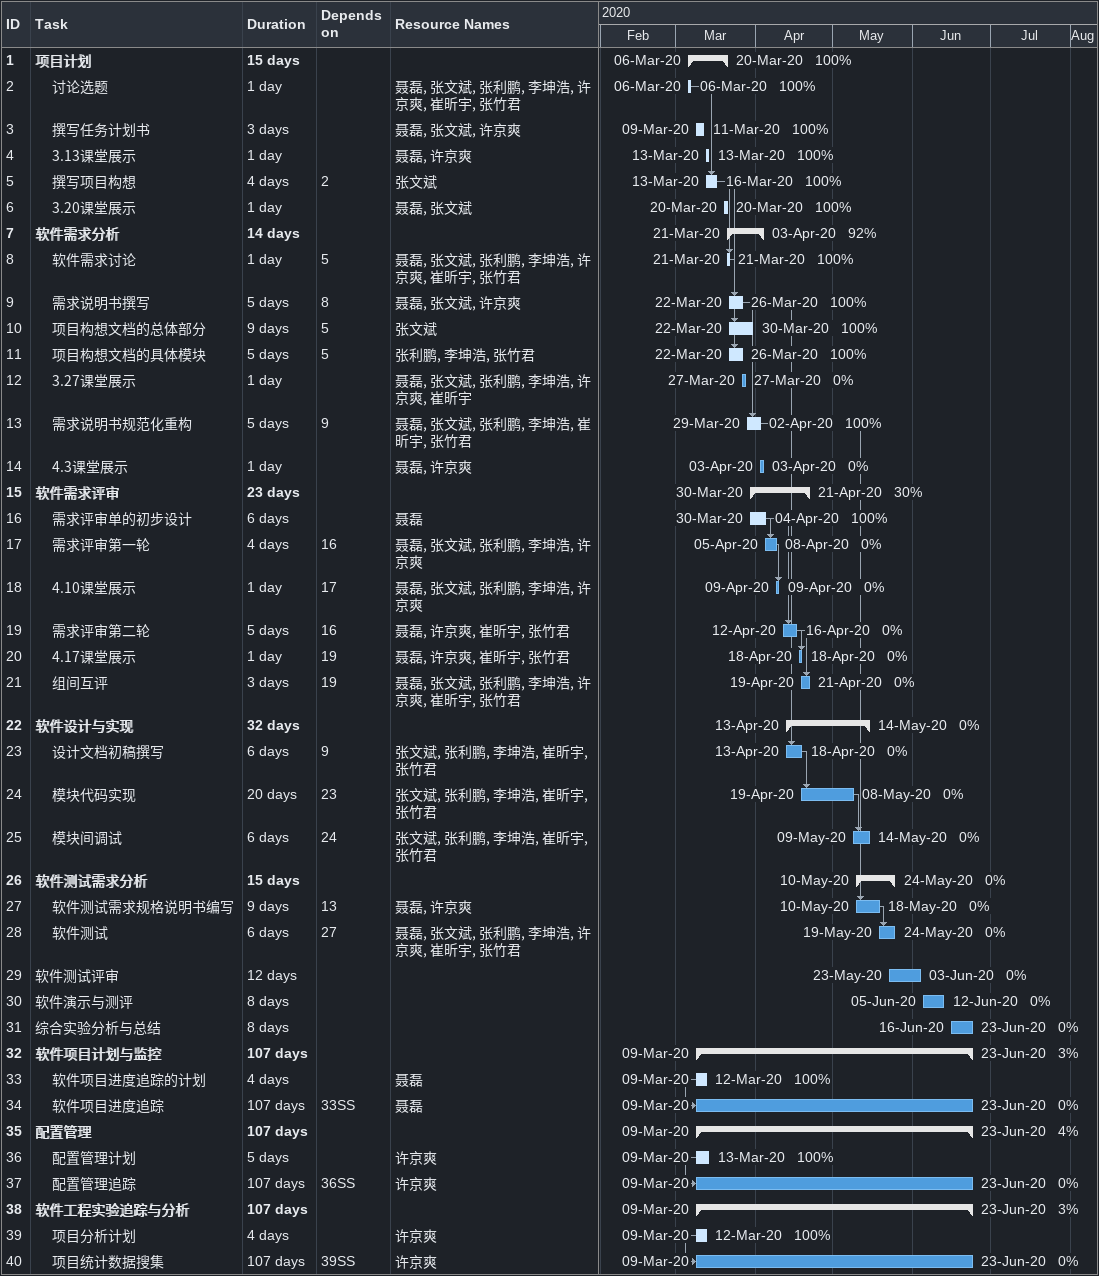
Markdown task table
| ID | Level | Task | Duration | Start | Finish | Predecessors | Resources | % complete |
|---|---|---|---|---|---|---|---|---|
| 1 | 1 | **项目计划** | 15d | 2020-03-06 | 2020-03-20 |  |  | 100 |
| 2 | 2 | 讨论选题 | 1d | 2020-03-06 | 2020-03-06 |  | 聂磊, 张文斌, 张利鹏, 李坤浩, 许京爽, 崔昕宇, 张竹君 | 100 |
| 3 | 2 | 撰写任务计划书 | 3d | 2020-03-09 | 2020-03-11 |  | 聂磊, 张文斌, 许京爽 | 100 |
| 4 | 2 | 3.13课堂展示 | 1d | 2020-03-13 | 2020-03-13 |  | 聂磊, 许京爽 | 100 |
| 5 | 2 | 撰写项目构想 | 4d | 2020-03-13 | 2020-03-16 | 2 | 张文斌 | 100 |
| 6 | 2 | 3.20课堂展示 | 1d | 2020-03-20 | 2020-03-20 |  | 聂磊, 张文斌 | 100 |
| 7 | 1 | **软件需求分析** | 14d | 2020-03-21 | 2020-04-03 |  |  | 92 |
| 8 | 2 | 软件需求讨论 | 1d | 2020-03-21 | 2020-03-21 | 5 | 聂磊, 张文斌, 张利鹏, 李坤浩, 许京爽, 崔昕宇, 张竹君 | 100 |
| 9 | 2 | 需求说明书撰写 | 5d | 2020-03-22 | 2020-03-26 | 8 | 聂磊, 张文斌, 许京爽 | 100 |
| 10 | 2 | 项目构想文档的总体部分 | 9d | 2020-03-22 | 2020-03-30 | 5 | 张文斌 | 100 |
| 11 | 2 | 项目构想文档的具体模块 | 5d | 2020-03-22 | 2020-03-26 | 5 | 张利鹏, 李坤浩, 张竹君 | 100 |
| 12 | 2 | 3.27课堂展示 | 1d | 2020-03-27 | 2020-03-27 |  | 聂磊, 张文斌, 张利鹏, 李坤浩, 许京爽, 崔昕宇 | 0 |
| 13 | 2 | 需求说明书规范化重构 | 5d | 2020-03-29 | 2020-04-02 | 9 | 聂磊, 张文斌, 张利鹏, 李坤浩, 崔昕宇, 张竹君 | 100 |
| 14 | 2 | 4.3课堂展示 | 1d | 2020-04-03 | 2020-04-03 |  | 聂磊, 许京爽 | 0 |
| 15 | 1 | **软件需求评审** | 23d | 2020-03-30 | 2020-04-21 |  |  | 30 |
| 16 | 2 | 需求评审单的初步设计 | 6d | 2020-03-30 | 2020-04-04 |  | 聂磊 | 100 |
| 17 | 2 | 需求评审第一轮 | 4d | 2020-04-05 | 2020-04-08 | 16 | 聂磊, 张文斌, 张利鹏, 李坤浩, 许京爽 | 0 |
| 18 | 2 | 4.10课堂展示 | 1d | 2020-04-09 | 2020-04-09 | 17 | 聂磊, 张文斌, 张利鹏, 李坤浩, 许京爽 | 0 |
| 19 | 2 | 需求评审第二轮 | 5d | 2020-04-12 | 2020-04-16 | 16 | 聂磊, 许京爽, 崔昕宇, 张竹君 | 0 |
| 20 | 2 | 4.17课堂展示 | 1d | 2020-04-18 | 2020-04-18 | 19 | 聂磊, 许京爽, 崔昕宇, 张竹君 | 0 |
| 21 | 2 | 组间互评 | 3d | 2020-04-19 | 2020-04-21 | 19 | 聂磊, 张文斌, 张利鹏, 李坤浩, 许京爽, 崔昕宇, 张竹君 | 0 |
| 22 | 1 | **软件设计与实现** | 32d | 2020-04-13 | 2020-05-14 |  |  | 0 |
| 23 | 2 | 设计文档初稿撰写 | 6d | 2020-04-13 | 2020-04-18 | 9 | 张文斌, 张利鹏, 李坤浩, 崔昕宇, 张竹君 | 0 |
| 24 | 2 | 模块代码实现 | 20d | 2020-04-19 | 2020-05-08 | 23 | 张文斌, 张利鹏, 李坤浩, 崔昕宇, 张竹君 | 0 |
| 25 | 2 | 模块间调试 | 6d | 2020-05-09 | 2020-05-14 | 24 | 张文斌, 张利鹏, 李坤浩, 崔昕宇, 张竹君 | 0 |
| 26 | 1 | **软件测试需求分析** | 15d | 2020-05-10 | 2020-05-24 |  |  | 0 |
| 27 | 2 | 软件测试需求规格说明书编写 | 9d | 2020-05-10 | 2020-05-18 | 13 | 聂磊, 许京爽 | 0 |
| 28 | 2 | 软件测试 | 6d | 2020-05-19 | 2020-05-24 | 27 | 聂磊, 张文斌, 张利鹏, 李坤浩, 许京爽, 崔昕宇, 张竹君 | 0 |
| 29 | 1 | 软件测试评审 | 12d | 2020-05-23 | 2020-06-03 |  |  | 0 |
| 30 | 1 | 软件演示与测评 | 8d | 2020-06-05 | 2020-06-12 |  |  | 0 |
| 31 | 1 | 综合实验分析与总结 | 8d | 2020-06-16 | 2020-06-23 |  |  | 0 |
| 32 | 1 | **软件项目计划与监控** | 107d | 2020-03-09 | 2020-06-23 |  |  | 3 |
| 33 | 2 | 软件项目进度追踪的计划 | 4d | 2020-03-09 | 2020-03-12 |  | 聂磊 | 100 |
| 34 | 2 | 软件项目进度追踪 | 107d | 2020-03-09 | 2020-06-23 | 33SS | 聂磊 | 0 |
| 35 | 1 | **配置管理** | 107d | 2020-03-09 | 2020-06-23 |  |  | 4 |
| 36 | 2 | 配置管理计划 | 5d | 2020-03-09 | 2020-03-13 |  | 许京爽 | 100 |
| 37 | 2 | 配置管理追踪 | 107d | 2020-03-09 | 2020-06-23 | 36SS | 许京爽 | 0 |
| 38 | 1 | **软件工程实验追踪与分析** | 107d | 2020-03-09 | 2020-06-23 |  |  | 3 |
| 39 | 2 | 项目分析计划 | 4d | 2020-03-09 | 2020-03-12 |  | 许京爽 | 100 |
| 40 | 2 | 项目统计数据搜集 | 107d | 2020-03-09 | 2020-06-23 | 39SS | 许京爽 | 0 |
